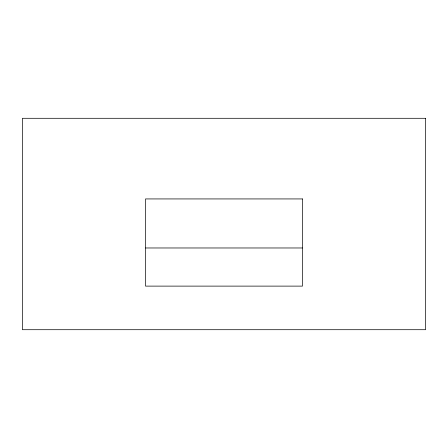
<?xml version="1.0" encoding="UTF-8"?>
<svg xmlns="http://www.w3.org/2000/svg" width="448" height="448" viewBox="0 0 448 448"><rect width="100%" height="100%" fill="white"/><g stroke="black" fill="none" stroke-linecap="round" stroke-linejoin="round"><path stroke-width="0.67" d="M145.639 247.974L302.361 247.974M425.6 118.294L22.4 118.294L22.4 329.706L425.6 329.706L425.6 118.294M302.462 198.934L145.538 198.934L145.538 286.115L302.462 286.115L302.462 198.934"/></g></svg>
